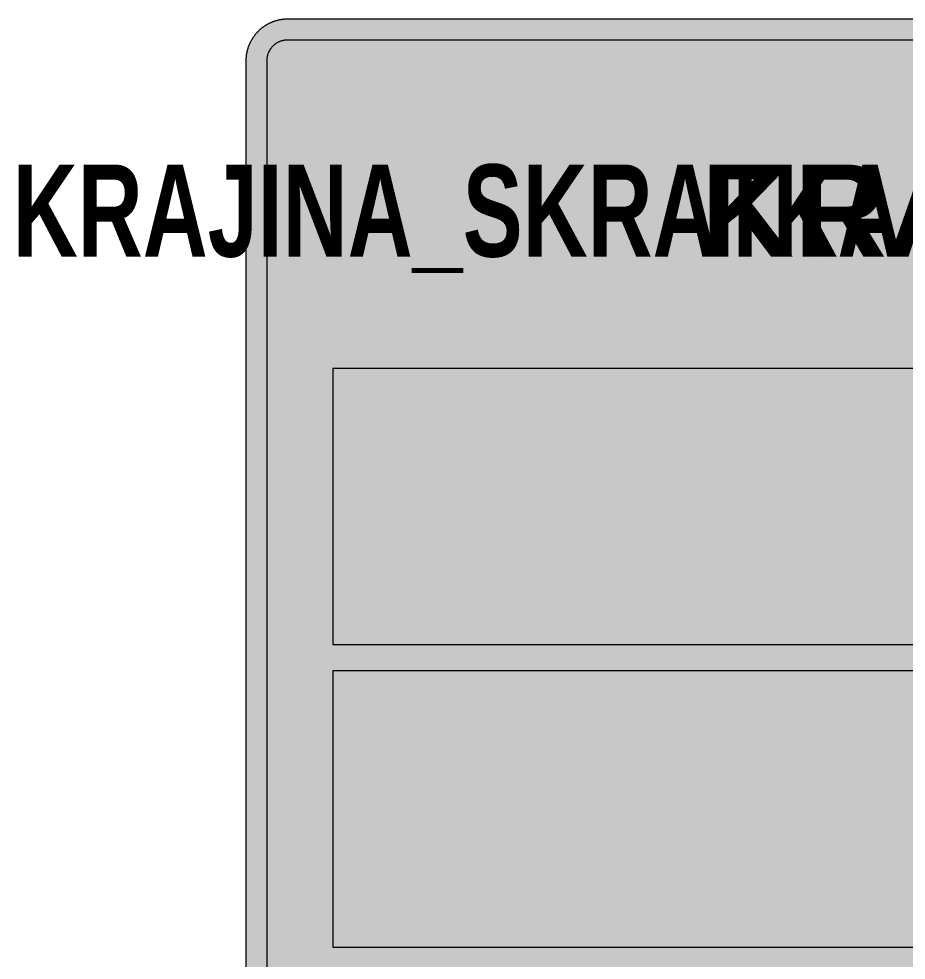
# Model space of a CAD drawing. Header units: metres. Extents: x -11.9 to 26.2, y 8.5 to 39.9.
# Drawn here: x -11.93 to 1.58, y 25.62 to 39.93 of the extents above; entities that cross this region are included whole.
import ezdxf
from ezdxf.enums import TextEntityAlignment as Align

# ---------------------------------------------------------------- set-up
doc = ezdxf.new("R2010")
doc.units = ezdxf.units.M
doc.styles.add('DZ', font='arialbd.ttf')

msp = doc.modelspace()

# ---------------------------------------------------------------- hatches: boundary and pattern name
at = {"true_color": 0xf1efea}
h = msp.add_hatch(color=7, dxfattribs=at)
h.dxf.hatch_style = 1
h.paths.add_polyline_path([(8.467, 27.467), (8.467, 39.306), (8.466, 39.314), (8.466, 39.322), (8.466, 39.33), (8.465, 39.338), (8.465, 39.345), (8.464, 39.353), (8.464, 39.361), (8.463, 39.369), (8.462, 39.377), (8.461, 39.384), (8.46, 39.392), (8.458, 39.4), (8.457, 39.407), (8.456, 39.415), (8.454, 39.423), (8.453, 39.43), (8.451, 39.438), (8.449, 39.446), (8.447, 39.453), (8.446, 39.461), (8.444, 39.468), (8.441, 39.476), (8.439, 39.483), (8.437, 39.49), (8.435, 39.498), (8.432, 39.505), (8.429, 39.512), (8.427, 39.52), (8.424, 39.527), (8.421, 39.534), (8.418, 39.541), (8.415, 39.548), (8.412, 39.556), (8.409, 39.563), (8.406, 39.57), (8.402, 39.577), (8.399, 39.584), (8.395, 39.59), (8.392, 39.597), (8.388, 39.604), (8.384, 39.611), (8.381, 39.618), (8.377, 39.624), (8.373, 39.631), (8.368, 39.638), (8.364, 39.644), (8.36, 39.651), (8.356, 39.657), (8.351, 39.663), (8.347, 39.67), (8.342, 39.676), (8.337, 39.682), (8.333, 39.688), (8.328, 39.695), (8.323, 39.701), (8.318, 39.707), (8.308, 39.719), (8.302, 39.724), (8.297, 39.73), (8.292, 39.736), (8.286, 39.742), (8.281, 39.747), (8.275, 39.753), (8.269, 39.758), (8.264, 39.764), (8.258, 39.769), (8.252, 39.774), (8.246, 39.779), (8.24, 39.784), (8.234, 39.789), (8.228, 39.794), (8.216, 39.804), (8.209, 39.809), (8.203, 39.813), (8.197, 39.818), (8.19, 39.822), (8.184, 39.827), (8.177, 39.831), (8.171, 39.835), (8.164, 39.839), (8.158, 39.843), (8.151, 39.847), (8.144, 39.851), (8.138, 39.855), (8.131, 39.858), (8.124, 39.862), (8.117, 39.866), (8.11, 39.869), (8.103, 39.872), (8.096, 39.876), (8.089, 39.879), (8.082, 39.882), (8.067, 39.888), (8.06, 39.891), (8.053, 39.893), (8.046, 39.896), (8.031, 39.901), (8.024, 39.904), (8.016, 39.906), (8.009, 39.908), (8.001, 39.91), (7.994, 39.912), (7.979, 39.916), (7.971, 39.918), (7.964, 39.919), (7.948, 39.922), (7.941, 39.924), (7.933, 39.925), (7.925, 39.926), (7.918, 39.927), (7.91, 39.928), (7.902, 39.929), (7.894, 39.93), (7.887, 39.931), (7.879, 39.932), (7.871, 39.932), (7.863, 39.933), (7.855, 39.933), (7.847, 39.933), (7.839, 39.933), (7.832, 39.933), (-7.832, 39.933), (-7.84, 39.933), (-7.847, 39.933), (-7.855, 39.933), (-7.863, 39.933), (-7.871, 39.932), (-7.879, 39.932), (-7.887, 39.931), (-7.894, 39.93), (-7.902, 39.929), (-7.91, 39.928), (-7.918, 39.927), (-7.925, 39.926), (-7.933, 39.925), (-7.941, 39.924), (-7.948, 39.922), (-7.956, 39.921), (-7.964, 39.919), (-7.971, 39.918), (-7.979, 39.916), (-7.986, 39.914), (-7.994, 39.912), (-8.001, 39.91), (-8.009, 39.908), (-8.016, 39.906), (-8.024, 39.904), (-8.031, 39.901), (-8.046, 39.896), (-8.053, 39.893), (-8.06, 39.891), (-8.067, 39.888), (-8.082, 39.882), (-8.089, 39.879), (-8.096, 39.876), (-8.103, 39.872), (-8.11, 39.869), (-8.117, 39.866), (-8.124, 39.862), (-8.131, 39.858), (-8.138, 39.855), (-8.144, 39.851), (-8.151, 39.847), (-8.158, 39.843), (-8.164, 39.839), (-8.171, 39.835), (-8.177, 39.831), (-8.184, 39.827), (-8.19, 39.822), (-8.197, 39.818), (-8.203, 39.813), (-8.209, 39.809), (-8.216, 39.804), (-8.222, 39.799), (-8.228, 39.794), (-8.234, 39.789), (-8.24, 39.784), (-8.246, 39.779), (-8.252, 39.774), (-8.258, 39.769), (-8.264, 39.764), (-8.269, 39.758), (-8.275, 39.753), (-8.281, 39.747), (-8.286, 39.742), (-8.292, 39.736), (-8.297, 39.73), (-8.302, 39.724), (-8.308, 39.719), (-8.318, 39.707), (-8.323, 39.701), (-8.328, 39.695), (-8.333, 39.688), (-8.337, 39.682), (-8.342, 39.676), (-8.347, 39.67), (-8.351, 39.663), (-8.356, 39.657), (-8.36, 39.651), (-8.364, 39.644), (-8.368, 39.638), (-8.373, 39.631), (-8.377, 39.624), (-8.381, 39.618), (-8.384, 39.611), (-8.388, 39.604), (-8.392, 39.597), (-8.399, 39.584), (-8.402, 39.577), (-8.406, 39.57), (-8.409, 39.563), (-8.415, 39.548), (-8.421, 39.534), (-8.424, 39.527), (-8.427, 39.52), (-8.43, 39.512), (-8.435, 39.498), (-8.437, 39.49), (-8.439, 39.483), (-8.441, 39.476), (-8.446, 39.46), (-8.448, 39.453), (-8.449, 39.446), (-8.451, 39.438), (-8.453, 39.43), (-8.454, 39.423), (-8.456, 39.415), (-8.457, 39.407), (-8.459, 39.4), (-8.46, 39.392), (-8.461, 39.384), (-8.462, 39.377), (-8.463, 39.369), (-8.464, 39.361), (-8.464, 39.353), (-8.465, 39.345), (-8.465, 39.338), (-8.466, 39.33), (-8.466, 39.322), (-8.466, 39.314), (-8.467, 39.306), (-8.467, 39.298), (-8.467, 27.467), (-8.467, 15.635), (-8.467, 15.627), (-8.466, 15.619), (-8.466, 15.611), (-8.466, 15.603), (-8.465, 15.596), (-8.465, 15.588), (-8.464, 15.58), (-8.464, 15.572), (-8.463, 15.564), (-8.462, 15.557), (-8.461, 15.549), (-8.46, 15.541), (-8.459, 15.533), (-8.457, 15.526), (-8.456, 15.518), (-8.454, 15.51), (-8.453, 15.503), (-8.451, 15.495), (-8.449, 15.488), (-8.448, 15.48), (-8.446, 15.473), (-8.441, 15.458), (-8.439, 15.45), (-8.437, 15.443), (-8.435, 15.435), (-8.43, 15.421), (-8.427, 15.414), (-8.424, 15.406), (-8.421, 15.399), (-8.415, 15.385), (-8.409, 15.371), (-8.406, 15.364), (-8.402, 15.357), (-8.399, 15.35), (-8.392, 15.336), (-8.388, 15.329), (-8.384, 15.322), (-8.381, 15.316), (-8.377, 15.309), (-8.373, 15.302), (-8.368, 15.296), (-8.364, 15.289), (-8.36, 15.283), (-8.356, 15.276), (-8.351, 15.27), (-8.347, 15.263), (-8.342, 15.257), (-8.337, 15.251), (-8.333, 15.245), (-8.328, 15.239), (-8.323, 15.232), (-8.318, 15.226), (-8.308, 15.215), (-8.302, 15.209), (-8.297, 15.203), (-8.292, 15.197), (-8.286, 15.192), (-8.281, 15.186), (-8.275, 15.18), (-8.269, 15.175), (-8.264, 15.17), (-8.258, 15.164), (-8.252, 15.159), (-8.24, 15.149), (-8.234, 15.144), (-8.228, 15.139), (-8.222, 15.134), (-8.216, 15.129), (-8.209, 15.125), (-8.203, 15.12), (-8.197, 15.115), (-8.19, 15.111), (-8.184, 15.107), (-8.177, 15.102), (-8.171, 15.098), (-8.164, 15.094), (-8.158, 15.09), (-8.151, 15.086), (-8.144, 15.082), (-8.138, 15.078), (-8.131, 15.075), (-8.124, 15.071), (-8.117, 15.068), (-8.11, 15.064), (-8.103, 15.061), (-8.096, 15.058), (-8.089, 15.054), (-8.082, 15.051), (-8.075, 15.048), (-8.06, 15.042), (-8.053, 15.04), (-8.046, 15.037), (-8.031, 15.032), (-8.024, 15.03), (-8.016, 15.027), (-8.009, 15.025), (-8.001, 15.023), (-7.994, 15.021), (-7.986, 15.019), (-7.979, 15.017), (-7.971, 15.016), (-7.964, 15.014), (-7.956, 15.012), (-7.948, 15.011), (-7.941, 15.009), (-7.933, 15.008), (-7.925, 15.007), (-7.918, 15.006), (-7.91, 15.005), (-7.902, 15.004), (-7.894, 15.003), (-7.887, 15.002), (-7.879, 15.002), (-7.871, 15.001), (-7.863, 15.001), (-7.855, 15), (-7.847, 15), (-7.84, 15), (7.832, 15), (7.839, 15), (7.847, 15), (7.855, 15), (7.863, 15.001), (7.871, 15.001), (7.879, 15.002), (7.887, 15.002), (7.894, 15.003), (7.902, 15.004), (7.91, 15.005), (7.918, 15.006), (7.925, 15.007), (7.933, 15.008), (7.941, 15.009), (7.948, 15.011), (7.956, 15.012), (7.964, 15.014), (7.971, 15.016), (7.979, 15.017), (7.986, 15.019), (7.994, 15.021), (8.001, 15.023), (8.009, 15.025), (8.016, 15.027), (8.024, 15.03), (8.031, 15.032), (8.046, 15.037), (8.053, 15.04), (8.06, 15.043), (8.067, 15.045), (8.075, 15.048), (8.082, 15.051), (8.089, 15.054), (8.096, 15.058), (8.103, 15.061), (8.11, 15.064), (8.117, 15.068), (8.124, 15.071), (8.131, 15.075), (8.138, 15.078), (8.144, 15.082), (8.151, 15.086), (8.158, 15.09), (8.164, 15.094), (8.171, 15.098), (8.177, 15.102), (8.184, 15.107), (8.19, 15.111), (8.197, 15.115), (8.203, 15.12), (8.209, 15.125), (8.216, 15.129), (8.222, 15.134), (8.228, 15.139), (8.234, 15.144), (8.24, 15.149), (8.252, 15.159), (8.258, 15.164), (8.264, 15.17), (8.269, 15.175), (8.275, 15.18), (8.281, 15.186), (8.286, 15.192), (8.292, 15.197), (8.297, 15.203), (8.302, 15.209), (8.308, 15.215), (8.318, 15.226), (8.323, 15.232), (8.328, 15.239), (8.333, 15.245), (8.337, 15.251), (8.342, 15.257), (8.347, 15.263), (8.351, 15.27), (8.356, 15.276), (8.36, 15.283), (8.364, 15.289), (8.368, 15.296), (8.373, 15.302), (8.377, 15.309), (8.381, 15.316), (8.384, 15.322), (8.388, 15.329), (8.392, 15.336), (8.395, 15.343), (8.399, 15.35), (8.402, 15.357), (8.406, 15.364), (8.409, 15.371), (8.412, 15.378), (8.415, 15.385), (8.418, 15.392), (8.424, 15.406), (8.427, 15.414), (8.429, 15.421), (8.432, 15.428), (8.435, 15.435), (8.437, 15.443), (8.439, 15.45), (8.441, 15.458), (8.444, 15.465), (8.446, 15.473), (8.447, 15.48), (8.449, 15.488), (8.451, 15.495), (8.453, 15.503), (8.454, 15.51), (8.456, 15.518), (8.457, 15.526), (8.458, 15.533), (8.46, 15.541), (8.462, 15.557), (8.463, 15.564), (8.464, 15.572), (8.464, 15.58), (8.465, 15.588), (8.465, 15.596), (8.466, 15.603), (8.466, 15.611), (8.466, 15.619), (8.467, 15.627), (8.467, 15.635)])
h.paths.add_polyline_path([(8.149, 15.553), (8.071, 15.412), (7.934, 15.323), (7.84, 15.317), (-7.915, 15.318), (-8.058, 15.398), (-8.143, 15.535), (-8.149, 15.624), (-8.149, 27.467), (-8.149, 39.381), (-8.069, 39.524), (-7.932, 39.61), (-7.842, 39.616), (7.914, 39.616), (8.058, 39.536), (8.143, 39.399), (8.149, 39.308), (8.149, 27.467)], flags=16)
at = {"true_color": 0x005b8c}
h = msp.add_hatch(color=146, dxfattribs=at)
h.dxf.hatch_style = 1
h.paths.add_polyline_path([(8.149, 27.467), (8.149, 39.298), (8.149, 39.306), (8.149, 39.315), (8.148, 39.323), (8.147, 39.331), (8.147, 39.339), (8.146, 39.347), (8.144, 39.354), (8.143, 39.362), (8.141, 39.37), (8.139, 39.378), (8.137, 39.385), (8.135, 39.393), (8.132, 39.4), (8.13, 39.407), (8.127, 39.415), (8.124, 39.422), (8.121, 39.429), (8.118, 39.436), (8.114, 39.443), (8.111, 39.45), (8.107, 39.456), (8.103, 39.463), (8.099, 39.469), (8.095, 39.476), (8.091, 39.482), (8.086, 39.488), (8.081, 39.494), (8.077, 39.5), (8.072, 39.506), (8.067, 39.512), (8.061, 39.517), (8.056, 39.523), (8.051, 39.528), (8.045, 39.533), (8.039, 39.538), (8.034, 39.543), (8.028, 39.548), (8.022, 39.553), (8.015, 39.557), (8.009, 39.562), (8.003, 39.566), (7.996, 39.57), (7.99, 39.574), (7.983, 39.577), (7.976, 39.581), (7.969, 39.584), (7.962, 39.588), (7.955, 39.591), (7.948, 39.594), (7.941, 39.597), (7.933, 39.599), (7.926, 39.602), (7.919, 39.604), (7.911, 39.606), (7.903, 39.608), (7.896, 39.609), (7.888, 39.611), (7.88, 39.612), (7.872, 39.613), (7.864, 39.614), (7.856, 39.615), (7.848, 39.615), (7.84, 39.616), (7.832, 39.616), (-7.832, 39.616), (-7.84, 39.616), (-7.848, 39.615), (-7.856, 39.615), (-7.864, 39.614), (-7.872, 39.613), (-7.88, 39.612), (-7.888, 39.611), (-7.896, 39.609), (-7.903, 39.608), (-7.911, 39.606), (-7.919, 39.604), (-7.926, 39.602), (-7.934, 39.599), (-7.941, 39.597), (-7.948, 39.594), (-7.955, 39.591), (-7.962, 39.588), (-7.969, 39.584), (-7.976, 39.581), (-7.983, 39.577), (-7.99, 39.574), (-7.996, 39.57), (-8.003, 39.566), (-8.009, 39.562), (-8.015, 39.557), (-8.022, 39.553), (-8.028, 39.548), (-8.034, 39.543), (-8.039, 39.538), (-8.045, 39.533), (-8.051, 39.528), (-8.056, 39.523), (-8.062, 39.517), (-8.067, 39.512), (-8.072, 39.506), (-8.077, 39.5), (-8.081, 39.494), (-8.086, 39.488), (-8.091, 39.482), (-8.095, 39.476), (-8.099, 39.469), (-8.103, 39.463), (-8.107, 39.456), (-8.111, 39.45), (-8.114, 39.443), (-8.118, 39.436), (-8.121, 39.429), (-8.124, 39.422), (-8.127, 39.415), (-8.13, 39.407), (-8.132, 39.4), (-8.135, 39.393), (-8.137, 39.385), (-8.139, 39.378), (-8.141, 39.37), (-8.143, 39.362), (-8.144, 39.354), (-8.146, 39.347), (-8.147, 39.339), (-8.148, 39.331), (-8.148, 39.323), (-8.149, 39.315), (-8.149, 39.306), (-8.149, 39.298), (-8.149, 27.467), (-8.149, 15.635), (-8.149, 15.627), (-8.149, 15.619), (-8.148, 15.611), (-8.148, 15.603), (-8.147, 15.595), (-8.146, 15.587), (-8.144, 15.579), (-8.143, 15.571), (-8.141, 15.563), (-8.139, 15.556), (-8.137, 15.548), (-8.135, 15.541), (-8.132, 15.533), (-8.13, 15.526), (-8.127, 15.519), (-8.124, 15.511), (-8.121, 15.504), (-8.118, 15.497), (-8.114, 15.49), (-8.111, 15.484), (-8.107, 15.477), (-8.103, 15.47), (-8.099, 15.464), (-8.095, 15.457), (-8.091, 15.451), (-8.086, 15.445), (-8.081, 15.439), (-8.077, 15.433), (-8.072, 15.427), (-8.067, 15.421), (-8.062, 15.416), (-8.056, 15.41), (-8.051, 15.405), (-8.045, 15.4), (-8.039, 15.395), (-8.034, 15.39), (-8.028, 15.385), (-8.022, 15.381), (-8.015, 15.376), (-8.009, 15.372), (-8.003, 15.368), (-7.996, 15.363), (-7.99, 15.36), (-7.983, 15.356), (-7.976, 15.352), (-7.969, 15.349), (-7.962, 15.345), (-7.955, 15.342), (-7.948, 15.339), (-7.941, 15.337), (-7.934, 15.334), (-7.926, 15.332), (-7.919, 15.329), (-7.911, 15.327), (-7.903, 15.326), (-7.896, 15.324), (-7.888, 15.322), (-7.88, 15.321), (-7.872, 15.32), (-7.864, 15.319), (-7.856, 15.318), (-7.848, 15.318), (-7.84, 15.318), (-7.832, 15.318), (7.832, 15.317), (7.84, 15.318), (7.848, 15.318), (7.856, 15.318), (7.864, 15.319), (7.872, 15.32), (7.88, 15.321), (7.888, 15.322), (7.896, 15.324), (7.903, 15.326), (7.911, 15.327), (7.919, 15.329), (7.926, 15.332), (7.933, 15.334), (7.941, 15.337), (7.948, 15.339), (7.955, 15.342), (7.962, 15.345), (7.969, 15.349), (7.976, 15.352), (7.983, 15.356), (7.99, 15.36), (7.996, 15.363), (8.003, 15.368), (8.009, 15.372), (8.015, 15.376), (8.022, 15.381), (8.028, 15.385), (8.034, 15.39), (8.039, 15.395), (8.045, 15.4), (8.051, 15.405), (8.056, 15.41), (8.061, 15.416), (8.067, 15.421), (8.072, 15.427), (8.077, 15.433), (8.081, 15.439), (8.086, 15.445), (8.091, 15.451), (8.095, 15.457), (8.099, 15.464), (8.103, 15.47), (8.107, 15.477), (8.111, 15.484), (8.114, 15.49), (8.118, 15.497), (8.121, 15.504), (8.124, 15.511), (8.127, 15.519), (8.13, 15.526), (8.132, 15.533), (8.135, 15.541), (8.137, 15.548), (8.139, 15.556), (8.141, 15.563), (8.143, 15.571), (8.144, 15.579), (8.146, 15.587), (8.147, 15.595), (8.147, 15.603), (8.148, 15.611), (8.149, 15.619), (8.149, 15.627), (8.149, 15.635)])
at = {"true_color": 0xf1efea}
h = msp.add_hatch(color=7, dxfattribs=at)
edge = h.paths.add_edge_path()
edge.add_ellipse((-5.249, 37.017), major_axis=(1.9, 0), ratio=0.631579, start_angle=0, end_angle=180)
edge.add_ellipse((-5.249, 37.017), major_axis=(1.9, 0), ratio=0.631579, start_angle=180, end_angle=360)
for points in [[(7.149, 34.617), (-7.149, 34.617), (-7.149, 30.417), (7.149, 30.417)], [(7.149, 30.017), (-7.149, 30.017), (-7.149, 25.817), (7.149, 25.817)]]:
    msp.add_hatch(color=7, dxfattribs=at).paths.add_polyline_path(points)
at = {"true_color": 0x292829, "transparency": 33554687}
for points in [[(-5.488, 31.017), (-5.488, 31.805), (-4.996, 32.392), (-4.504, 31.805), (-4.504, 31.409), (-4.308, 31.409), (-4.308, 32.392), (-4.208, 32.592), (-4.208, 33.376), (-3.913, 34.363), (-3.617, 33.376), (-3.617, 32.592), (-3.521, 32.392), (-3.521, 32.001), (-3.225, 32.197), (-2.538, 31.805), (-2.538, 31.213), (-2.338, 31.213), (-2.338, 32.592), (-2.242, 32.592), (-2.242, 33.18), (-2.142, 33.18), (-2.142, 33.772), (-1.65, 33.772), (-1.65, 33.084), (-1.55, 33.084), (-1.55, 32.001), (-1.354, 32.001), (-1.354, 31.409), (-1.158, 31.409), (-1.158, 32.392), (-0.763, 32.788), (-0.371, 32.392), (-0.371, 31.805), (0.025, 32.197), (0.417, 31.805), (0.417, 31.017)], [(-5.488, 26.417), (-5.488, 27.205), (-4.996, 27.792), (-4.504, 27.205), (-4.504, 26.809), (-4.308, 26.809), (-4.308, 27.792), (-4.208, 27.992), (-4.208, 28.776), (-3.913, 29.763), (-3.617, 28.776), (-3.617, 27.992), (-3.521, 27.792), (-3.521, 27.401), (-3.225, 27.597), (-2.538, 27.205), (-2.538, 26.613), (-2.338, 26.613), (-2.338, 27.992), (-2.242, 27.992), (-2.242, 28.58), (-2.142, 28.58), (-2.142, 29.172), (-1.65, 29.172), (-1.65, 28.484), (-1.55, 28.484), (-1.55, 27.401), (-1.354, 27.401), (-1.354, 26.809), (-1.158, 26.809), (-1.158, 27.792), (-0.763, 28.188), (-0.371, 27.792), (-0.371, 27.205), (0.025, 27.597), (0.417, 27.205), (0.417, 26.417)]]:
    msp.add_hatch(color=250, dxfattribs=at).paths.add_polyline_path(points)

# ---------------------------------------------------------------- linework, layer by layer
at = {"color": 7, "true_color": 0xf1efea}
msp.add_lwpolyline([(-8.467, 15.635), (-8.467, 27.467), (-8.467, 39.298), (-8.467, 39.306), (-8.466, 39.314), (-8.466, 39.322), (-8.466, 39.33), (-8.465, 39.338), (-8.465, 39.345), (-8.464, 39.353), (-8.464, 39.361), (-8.463, 39.369), (-8.462, 39.377), (-8.461, 39.384), (-8.46, 39.392), (-8.459, 39.4), (-8.457, 39.407), (-8.456, 39.415), (-8.454, 39.423), (-8.453, 39.43), (-8.451, 39.438), (-8.449, 39.446), (-8.448, 39.453), (-8.446, 39.461), (-8.444, 39.468), (-8.441, 39.476), (-8.439, 39.483), (-8.437, 39.49), (-8.435, 39.498), (-8.432, 39.505), (-8.43, 39.512), (-8.427, 39.52), (-8.424, 39.527), (-8.421, 39.534), (-8.418, 39.541), (-8.415, 39.548), (-8.412, 39.556), (-8.409, 39.563), (-8.406, 39.57), (-8.402, 39.577), (-8.399, 39.584), (-8.395, 39.59), (-8.392, 39.597), (-8.388, 39.604), (-8.384, 39.611), (-8.381, 39.618), (-8.377, 39.624), (-8.373, 39.631), (-8.368, 39.638), (-8.364, 39.644), (-8.36, 39.651), (-8.356, 39.657), (-8.351, 39.663), (-8.347, 39.67), (-8.342, 39.676), (-8.337, 39.682), (-8.333, 39.688), (-8.328, 39.695), (-8.323, 39.701), (-8.318, 39.707), (-8.313, 39.713), (-8.308, 39.719), (-8.302, 39.724), (-8.297, 39.73), (-8.292, 39.736), (-8.286, 39.742), (-8.281, 39.747), (-8.275, 39.753), (-8.269, 39.758), (-8.264, 39.764), (-8.258, 39.769), (-8.252, 39.774), (-8.246, 39.779), (-8.24, 39.784), (-8.234, 39.789), (-8.228, 39.794), (-8.222, 39.799), (-8.216, 39.804), (-8.209, 39.809), (-8.203, 39.813), (-8.197, 39.818), (-8.19, 39.822), (-8.184, 39.827), (-8.177, 39.831), (-8.171, 39.835), (-8.164, 39.839), (-8.158, 39.843), (-8.151, 39.847), (-8.144, 39.851), (-8.138, 39.855), (-8.131, 39.858), (-8.124, 39.862), (-8.117, 39.866), (-8.11, 39.869), (-8.103, 39.872), (-8.096, 39.876), (-8.089, 39.879), (-8.082, 39.882), (-8.075, 39.885), (-8.067, 39.888), (-8.06, 39.891), (-8.053, 39.893), (-8.046, 39.896), (-8.038, 39.899), (-8.031, 39.901), (-8.024, 39.904), (-8.016, 39.906), (-8.009, 39.908), (-8.001, 39.91), (-7.994, 39.912), (-7.986, 39.914), (-7.979, 39.916), (-7.971, 39.918), (-7.964, 39.919), (-7.956, 39.921), (-7.948, 39.922), (-7.941, 39.924), (-7.933, 39.925), (-7.925, 39.926), (-7.918, 39.927), (-7.91, 39.928), (-7.902, 39.929), (-7.894, 39.93), (-7.887, 39.931), (-7.879, 39.932), (-7.871, 39.932), (-7.863, 39.933), (-7.855, 39.933), (-7.847, 39.933), (-7.84, 39.933), (-7.832, 39.933), (7.832, 39.933)], dxfattribs=at)
at = {"color": 146, "true_color": 0x005b8c}
msp.add_lwpolyline([(-8.149, 15.635), (-8.149, 27.467), (-8.149, 39.298), (-8.149, 39.306), (-8.149, 39.315), (-8.148, 39.323), (-8.148, 39.331), (-8.147, 39.339), (-8.146, 39.347), (-8.144, 39.354), (-8.143, 39.362), (-8.141, 39.37), (-8.139, 39.378), (-8.137, 39.385), (-8.135, 39.393), (-8.132, 39.4), (-8.13, 39.407), (-8.127, 39.415), (-8.124, 39.422), (-8.121, 39.429), (-8.118, 39.436), (-8.114, 39.443), (-8.111, 39.45), (-8.107, 39.456), (-8.103, 39.463), (-8.099, 39.469), (-8.095, 39.476), (-8.091, 39.482), (-8.086, 39.488), (-8.081, 39.494), (-8.077, 39.5), (-8.072, 39.506), (-8.067, 39.512), (-8.062, 39.517), (-8.056, 39.523), (-8.051, 39.528), (-8.045, 39.533), (-8.039, 39.538), (-8.034, 39.543), (-8.028, 39.548), (-8.022, 39.553), (-8.015, 39.557), (-8.009, 39.562), (-8.003, 39.566), (-7.996, 39.57), (-7.99, 39.574), (-7.983, 39.577), (-7.976, 39.581), (-7.969, 39.584), (-7.962, 39.588), (-7.955, 39.591), (-7.948, 39.594), (-7.941, 39.597), (-7.934, 39.599), (-7.926, 39.602), (-7.919, 39.604), (-7.911, 39.606), (-7.903, 39.608), (-7.896, 39.609), (-7.888, 39.611), (-7.88, 39.612), (-7.872, 39.613), (-7.864, 39.614), (-7.856, 39.615), (-7.848, 39.615), (-7.84, 39.616), (-7.832, 39.616), (7.832, 39.616)], dxfattribs=at)
for points in [[(7.149, 34.617), (-7.149, 34.617), (-7.149, 30.417), (7.149, 30.417), (7.149, 34.617)], [(7.149, 30.017), (-7.149, 30.017), (-7.149, 25.817), (7.149, 25.817), (7.149, 30.017)]]:
    msp.add_lwpolyline(points, close=True)
at = {"color": 22, "lineweight": 5, "true_color": 0xba1e10, "transparency": 33554687}
msp.add_solid([(-5.825, 25.972), (0.517, 29.134), (-6.092, 26.501), (0.25, 29.663)], dxfattribs=at)

# ---------------------------------------------------------------- texts
at = {"color": 250, "true_color": 0x292829, "style": 'DZ', "width": 0.7}
msp.add_attdef('KRAJINA_SKRATKA', text='SK', height=1.4, dxfattribs=at).set_placement((-5.249, 37.017), align=Align.MIDDLE_CENTER)
at = {"color": 7, "true_color": 0xf1efea, "style": 'DZ'}
msp.add_attdef('KRAJINA', text='Slovensko', height=1.4, dxfattribs=at).set_placement((7.149, 37.017), align=Align.MIDDLE_RIGHT)

doc.saveas('drawing.dxf')
